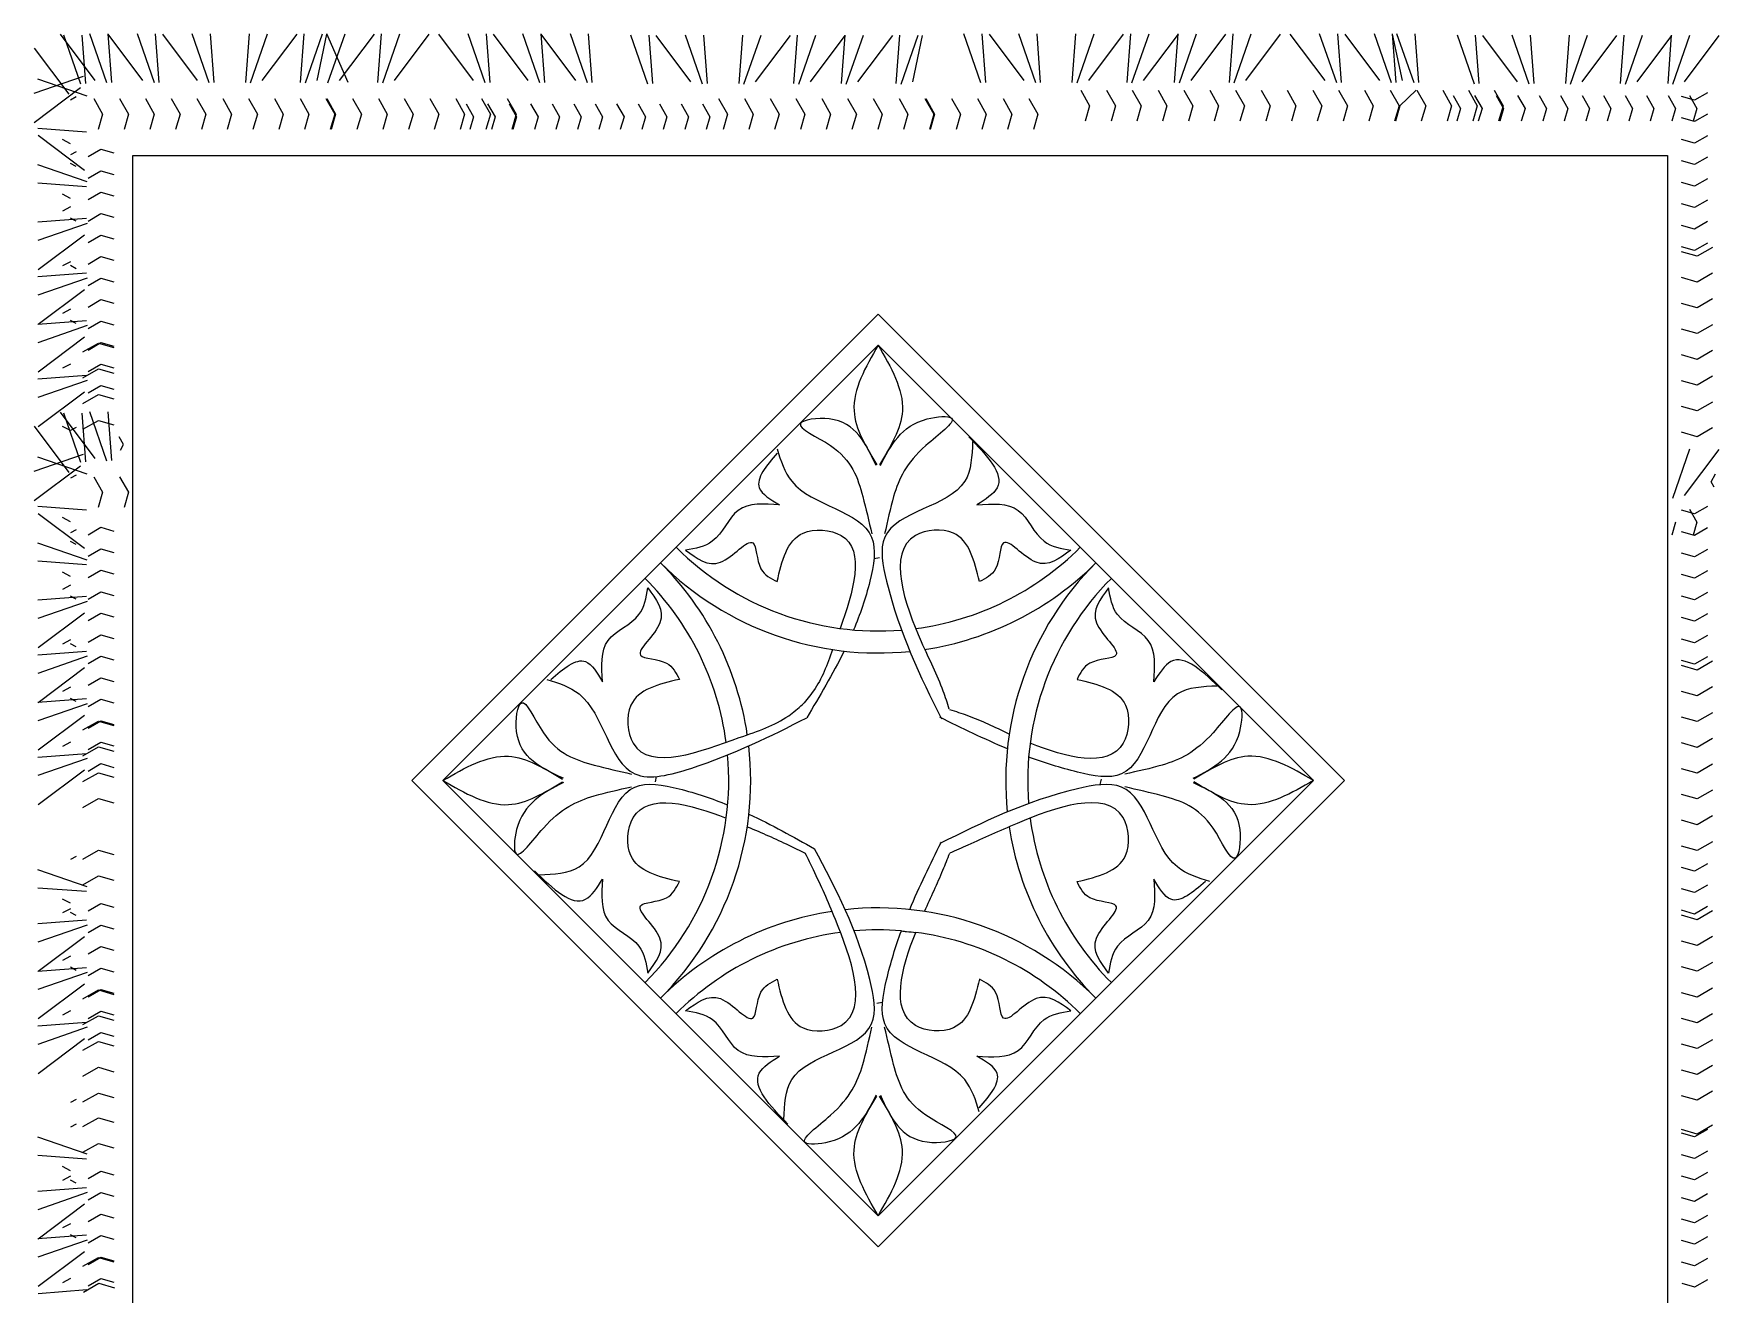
# Model space of a CAD drawing. Header units: millimetres. Extents: x -37 to 8970, y -2 to 4773.
# Drawn here: x 5109 to 7308, y 3123 to 4768 of the extents above; entities that cross this region are included whole.
import ezdxf

# ---------------------------------------------------------------- set-up
doc = ezdxf.new("R2010")
doc.units = ezdxf.units.MM

msp = doc.modelspace()

# ---------------------------------------------------------------- linework, layer by layer
at = {"color": 18, "true_color": 0x000000}
for p, q in [((5189.8, 4707.1), (5144.4, 4767.5)), ((5171.1, 4702.2), (5148.9, 4766.4)), ((5177.5, 4703), (5172.7, 4766.4)), ((5205, 4703.9), (5182.7, 4768.2)), ((5251.7, 4707.1), (5206.4, 4767.5)), ((5211.3, 4704.7), (5206.6, 4768.2)), ((5266.9, 4703.9), (5244.7, 4768.2)), ((5273.3, 4704.7), (5268.5, 4768.2)), ((5323.2, 4707.1), (5277.9, 4767.5)), ((5338.4, 4703.9), (5316.2, 4768.2)), ((5344.8, 4704.7), (5340, 4768.2)), ((5386.1, 4704.7), (5390.8, 4768.2)), ((5392.4, 4703.9), (5414.6, 4768.2)), ((5407.6, 4707.1), (5453, 4767.5)), ((5457.5, 4704.7), (5462.3, 4768.2)), ((5463.9, 4703.9), (5486.1, 4768.2)), ((5479.1, 4707.1), (5491.9, 4767.5)), ((5519.5, 4704.7), (5491.7, 4768.2)), ((5493.3, 4703.9), (5515.6, 4768.2)), ((5508.5, 4707.1), (5553.9, 4767.5)), ((5558.5, 4704.7), (5563.2, 4768.2)), ((5564.8, 4703.9), (5587, 4768.2)), ((5580, 4707.1), (5625.4, 4767.5)), ((5683.2, 4707.1), (5637.9, 4767.5)), ((5698.4, 4703.9), (5676.2, 4768.2)), ((5704.8, 4704.7), (5700, 4768.2)), ((5754.7, 4707.1), (5709.3, 4767.5)), ((5769.9, 4703.9), (5747.7, 4768.2)), ((5816.6, 4707.1), (5771.3, 4767.5)), ((5776.2, 4704.7), (5771.5, 4768.2)), ((5831.8, 4703.9), (5809.6, 4768.2)), ((5838.2, 4704.7), (5833.4, 4768.2)), ((5910.6, 4702.2), (5888.4, 4766.4)), ((5917, 4703), (5912.2, 4766.4)), ((5966.9, 4705.4), (5921.6, 4765.8)), ((5982.1, 4702.2), (5959.9, 4766.4)), ((5988.5, 4703), (5983.7, 4766.4)), ((6029.8, 4703), (6034.5, 4766.4)), ((6036.1, 4702.2), (6058.4, 4766.4)), ((6051.3, 4705.4), (6096.7, 4765.8)), ((6101.3, 4703), (6106, 4766.4)), ((6107.6, 4702.2), (6129.8, 4766.4)), ((6122.8, 4705.4), (6168.2, 4765.8)), ((6163.2, 4703), (6168, 4766.4)), ((6169.6, 4702.2), (6191.8, 4766.4)), ((6184.8, 4705.4), (6230.1, 4765.8)), ((6234.7, 4703), (6239.4, 4766.4)), ((6241, 4702.2), (6263.3, 4766.4)), ((6256.2, 4705.4), (6269.1, 4765.8)), ((6345.3, 4703.9), (6323.1, 4768.2)), ((6351.6, 4704.7), (6346.9, 4768.2)), ((6401.6, 4707.1), (6356.2, 4767.5)), ((6416.8, 4703.9), (6394.5, 4768.2)), ((6423.1, 4704.7), (6418.4, 4768.2)), ((6464.4, 4704.7), (6469.2, 4768.2)), ((6470.8, 4703.9), (6493, 4768.2)), ((6486, 4707.1), (6531.3, 4767.5)), ((6535.9, 4704.7), (6540.7, 4768.2)), ((6542.2, 4703.9), (6564.5, 4768.2)), ((6557.4, 4707.1), (6602.8, 4767.5)), ((6597.8, 4704.7), (6602.6, 4768.2)), ((6604.2, 4703.9), (6626.4, 4768.2)), ((6619.4, 4707.1), (6664.7, 4767.5)), ((6669.3, 4704.7), (6674.1, 4768.2)), ((6675.7, 4703.9), (6697.9, 4768.2)), ((6690.9, 4707.1), (6736.2, 4767.5)), ((6794.1, 4707.1), (6748.7, 4767.5)), ((6809.3, 4703.9), (6787, 4768.2)), ((6815.6, 4704.7), (6810.9, 4768.2)), ((6865.6, 4707.1), (6820.2, 4767.5)), ((6880.8, 4703.9), (6858.5, 4768.2)), ((6895, 4707.1), (6882.2, 4767.5)), ((6887.1, 4704.7), (6882.3, 4768.2)), ((6910.2, 4703.9), (6888, 4768.2)), ((6916.6, 4704.7), (6911.8, 4768.2)), ((6989, 4702.2), (6966.8, 4766.4)), ((6995.4, 4703), (6990.6, 4766.4)), ((7045.3, 4705.4), (6999.9, 4765.8)), ((7060.5, 4702.2), (7038.3, 4766.4)), ((7066.8, 4703), (7062.1, 4766.4)), ((7108.1, 4703), (7112.9, 4766.4)), ((7114.5, 4702.2), (7136.7, 4766.4)), ((7129.7, 4705.4), (7175, 4765.8)), ((7179.6, 4703), (7184.4, 4766.4)), ((7186, 4702.2), (7208.2, 4766.4)), ((7201.2, 4705.4), (7246.5, 4765.8)), ((7241.6, 4703), (7246.3, 4766.4)), ((7247.9, 4702.2), (7270.2, 4766.4)), ((7263.1, 4705.4), (7308.5, 4765.8)), ((5155.9, 4689.1), (5110.6, 4749.5)), ((5173.8, 4712.5), (5109.5, 4690.3)), ((5179, 4686.8), (5114.7, 4709)), ((5170.6, 4697.4), (5110.1, 4652)), ((5164.7, 4685.6), (5157.5, 4681.6)), ((6475.5, 4694.3), (6487, 4674.1)), ((6509.1, 4694.3), (6520.6, 4674.1)), ((6542.7, 4694.3), (6554.3, 4674.1)), ((6576.4, 4694.3), (6587.9, 4674.1)), ((6610, 4694.3), (6621.6, 4674.1)), ((6643.7, 4694.3), (6655.2, 4674.1)), ((6677.3, 4694.3), (6688.9, 4674.1)), ((6710.9, 4694.3), (6722.5, 4674.1)), ((6744.6, 4694.3), (6756.1, 4674.1)), ((6778.2, 4694.3), (6789.8, 4674.1)), ((6811.9, 4694.3), (6823.4, 4674.1)), ((6845.5, 4694.3), (6857.1, 4674.1)), ((6879.1, 4694.3), (6890.7, 4674.1)), ((6912.8, 4694.3), (6891.8, 4674.1)), ((6913.9, 4694.3), (6925.5, 4674.1)), ((6947.6, 4694.3), (6959.1, 4674.1)), ((6961.2, 4687.6), (6970.9, 4670.7)), ((6981.2, 4694.3), (6992.8, 4674.1)), ((6989.3, 4687.6), (6998.9, 4670.7)), ((7014.9, 4694.3), (7026.4, 4674.1)), ((7017.3, 4687.6), (7026.9, 4670.7)), ((7045.4, 4687.6), (7055, 4670.7)), ((7073.4, 4687.6), (7083, 4670.7)), ((7101.4, 4687.6), (7111, 4670.7)), ((7129.5, 4687.6), (7139.1, 4670.7)), ((7157.5, 4687.6), (7167.1, 4670.7)), ((7185.5, 4687.6), (7195.2, 4670.7)), ((7213.6, 4687.6), (7223.2, 4670.7)), ((7241.6, 4687.6), (7251.2, 4670.7)), ((7276, 4681.5), (7259.2, 4686.3)), ((7269.6, 4687.6), (7279.3, 4670.7)), ((7292.9, 4691.2), (7276, 4681.5)), ((5187.9, 4683.5), (5199.4, 4663.3)), ((5199.4, 4663.3), (5193.7, 4643.1)), ((5221.5, 4683.5), (5233.1, 4663.3)), ((5233.1, 4663.3), (5227.3, 4643.1)), ((5255.2, 4683.5), (5266.7, 4663.3)), ((5266.7, 4663.3), (5261, 4643.1)), ((5288.8, 4683.5), (5300.4, 4663.3)), ((5300.4, 4663.3), (5294.6, 4643.1)), ((5322.5, 4683.5), (5334, 4663.3)), ((5334, 4663.3), (5328.2, 4643.1)), ((5356.1, 4683.5), (5367.7, 4663.3)), ((5367.7, 4663.3), (5361.9, 4643.1)), ((5389.7, 4683.5), (5401.3, 4663.3)), ((5401.3, 4663.3), (5395.5, 4643.1)), ((5423.4, 4683.5), (5434.9, 4663.3)), ((5434.9, 4663.3), (5429.2, 4643.1)), ((5457, 4683.5), (5468.6, 4663.3)), ((5468.6, 4663.3), (5462.8, 4643.1)), ((5490.7, 4683.5), (5502.2, 4663.3)), ((5491.8, 4683.5), (5503.4, 4663.3)), ((5502.2, 4663.3), (5496.4, 4643.1)), ((5503.4, 4663.3), (5497.6, 4643.1)), ((5525.4, 4683.5), (5537, 4663.3)), ((5537, 4663.3), (5531.2, 4643.1)), ((5559.1, 4683.5), (5570.6, 4663.3)), ((5570.6, 4663.3), (5564.9, 4643.1)), ((5592.7, 4683.5), (5604.3, 4663.3)), ((5604.3, 4663.3), (5598.5, 4643.1)), ((5626.4, 4683.5), (5637.9, 4663.3)), ((5637.9, 4663.3), (5632.1, 4643.1)), ((5660, 4683.5), (5671.6, 4663.3)), ((5671.6, 4663.3), (5665.8, 4643.1)), ((5673.7, 4676.8), (5683.3, 4659.9)), ((5693.7, 4683.5), (5705.2, 4663.3)), ((5705.2, 4663.3), (5699.4, 4643.1)), ((5701.7, 4676.8), (5711.4, 4659.9)), ((5727.3, 4683.5), (5738.8, 4663.3)), ((5729.8, 4676.8), (5739.4, 4659.9)), ((5738.8, 4663.3), (5733.1, 4643.1)), ((5757.8, 4676.8), (5767.4, 4659.9)), ((5785.8, 4676.8), (5795.5, 4659.9)), ((5813.9, 4676.8), (5823.5, 4659.9)), ((5841.9, 4676.8), (5851.5, 4659.9)), ((5869.9, 4676.8), (5879.6, 4659.9)), ((5898, 4676.8), (5907.6, 4659.9)), ((5926, 4676.8), (5935.6, 4659.9)), ((5954, 4676.8), (5963.7, 4659.9)), ((5982.1, 4676.8), (5991.7, 4659.9)), ((6003, 4683.5), (6014.5, 4663.3)), ((6014.5, 4663.3), (6008.8, 4643.1)), ((6036.6, 4683.5), (6048.2, 4663.3)), ((6048.2, 4663.3), (6042.4, 4643.1)), ((6070.3, 4683.5), (6081.8, 4663.3)), ((6081.8, 4663.3), (6076.1, 4643.1)), ((6103.9, 4683.5), (6115.5, 4663.3)), ((6115.5, 4663.3), (6109.7, 4643.1)), ((6137.6, 4683.5), (6149.1, 4663.3)), ((6149.1, 4663.3), (6143.3, 4643.1)), ((6171.2, 4683.5), (6182.8, 4663.3)), ((6182.8, 4663.3), (6177, 4643.1)), ((6204.8, 4683.5), (6216.4, 4663.3)), ((6216.4, 4663.3), (6210.6, 4643.1)), ((6238.5, 4683.5), (6250, 4663.3)), ((6250, 4663.3), (6244.3, 4643.1)), ((6272.1, 4683.5), (6283.7, 4663.3)), ((6273.3, 4683.5), (6284.8, 4663.3)), ((6283.7, 4663.3), (6277.9, 4643.1)), ((6284.8, 4663.3), (6279, 4643.1)), ((6306.9, 4683.5), (6318.5, 4663.3)), ((6318.5, 4663.3), (6312.7, 4643.1)), ((6340.6, 4683.5), (6352.1, 4663.3)), ((6352.1, 4663.3), (6346.3, 4643.1)), ((6374.2, 4683.5), (6385.7, 4663.3)), ((6385.7, 4663.3), (6380, 4643.1)), ((6407.8, 4683.5), (6419.4, 4663.3)), ((6419.4, 4663.3), (6413.6, 4643.1)), ((6487, 4674.1), (6481.2, 4653.9)), ((6520.6, 4674.1), (6514.9, 4653.9)), ((6554.3, 4674.1), (6548.5, 4653.9)), ((6587.9, 4674.1), (6582.2, 4653.9)), ((6621.6, 4674.1), (6615.8, 4653.9)), ((6655.2, 4674.1), (6649.4, 4653.9)), ((6688.9, 4674.1), (6683.1, 4653.9)), ((6722.5, 4674.1), (6716.7, 4653.9)), ((6756.1, 4674.1), (6750.4, 4653.9)), ((6789.8, 4674.1), (6784, 4653.9)), ((6823.4, 4674.1), (6817.6, 4653.9)), ((6857.1, 4674.1), (6851.3, 4653.9)), ((6890.7, 4674.1), (6884.9, 4653.9)), ((6891.8, 4674.1), (6886.1, 4653.9)), ((6925.5, 4674.1), (6919.7, 4653.9)), ((6959.1, 4674.1), (6953.3, 4653.9)), ((6970.9, 4670.7), (6966.1, 4653.9)), ((6992.8, 4674.1), (6987, 4653.9)), ((6998.9, 4670.7), (6994.1, 4653.9)), ((7026.4, 4674.1), (7020.6, 4653.9)), ((7026.9, 4670.7), (7022.1, 4653.9)), ((7055, 4670.7), (7050.2, 4653.9)), ((7083, 4670.7), (7078.2, 4653.9)), ((7111, 4670.7), (7106.2, 4653.9)), ((7139.1, 4670.7), (7134.3, 4653.9)), ((7167.1, 4670.7), (7162.3, 4653.9)), ((7195.2, 4670.7), (7190.3, 4653.9)), ((7223.2, 4670.7), (7218.4, 4653.9)), ((7251.2, 4670.7), (7246.4, 4653.9)), ((7279.3, 4670.7), (7274.4, 4653.9)), ((7292.9, 4663.1), (7276, 4653.5)), ((5178.2, 4639.8), (5114.7, 4644.6)), ((5683.3, 4659.9), (5678.5, 4643.1)), ((5711.4, 4659.9), (5706.5, 4643.1)), ((5739.4, 4659.9), (5734.6, 4643.1)), ((5767.4, 4659.9), (5762.6, 4643.1)), ((5795.5, 4659.9), (5790.6, 4643.1)), ((5823.5, 4659.9), (5818.7, 4643.1)), ((5851.5, 4659.9), (5846.7, 4643.1)), ((5879.6, 4659.9), (5874.7, 4643.1)), ((5907.6, 4659.9), (5902.8, 4643.1)), ((5935.6, 4659.9), (5930.8, 4643.1)), ((5963.7, 4659.9), (5958.8, 4643.1)), ((5991.7, 4659.9), (5986.9, 4643.1)), ((7276, 4653.5), (7259.2, 4658.3)), ((5175.8, 4589.9), (5115.3, 4635.2)), ((5157.5, 4624.7), (5147.2, 4630.3)), ((7276, 4625.5), (7259.2, 4630.3)), ((7292.9, 4635.1), (7276, 4625.5)), ((5179, 4574.7), (5114.7, 4596.9)), ((5164.7, 4614.1), (5157.5, 4610.2)), ((5164.7, 4595.1), (5157.5, 4599)), ((5180.4, 4607.9), (5197.2, 4617.5)), ((5197.2, 4617.5), (5214, 4612.7)), ((7276, 4597.4), (7259.2, 4602.2)), ((7292.9, 4607.1), (7276, 4597.4)), ((5180.4, 4579.8), (5197.2, 4589.4)), ((5197.2, 4589.4), (5214, 4584.6)), ((7276, 4569.4), (7259.2, 4574.2)), ((7292.9, 4579), (7276, 4569.4)), ((5178.2, 4568.3), (5114.7, 4573.1)), ((5157.5, 4553.2), (5147.2, 4558.8)), ((5180.4, 4551.8), (5197.2, 4561.4)), ((5197.2, 4561.4), (5214, 4556.6)), ((5157.5, 4542.1), (5147.2, 4536.6)), ((5180.4, 4523.7), (5197.2, 4533.4)), ((5197.2, 4533.4), (5214, 4528.6)), ((7276, 4541.4), (7259.2, 4546.2)), ((7292.9, 4551), (7276, 4541.4)), ((5178.2, 4527), (5114.7, 4522.3)), ((5179, 4520.7), (5114.7, 4498.4)), ((5164.7, 4523.6), (5157.5, 4527.6)), ((7276, 4513.3), (7259.2, 4518.1)), ((7292.9, 4523), (7276, 4513.3)), ((5175.8, 4505.5), (5115.3, 4460.1)), ((5180.4, 4495.7), (5197.2, 4505.3)), ((5197.2, 4505.3), (5214, 4500.5)), ((7276, 4485.3), (7259.2, 4490.1)), ((7292.9, 4494.9), (7276, 4485.3)), ((7299.6, 4489.4), (7279.4, 4477.8)), ((5157.5, 4470.6), (5147.2, 4465.1)), ((5164.7, 4461.6), (5157.5, 4465.6)), ((5180.4, 4467.7), (5197.2, 4477.3)), ((5197.2, 4477.3), (5214, 4472.5)), ((7279.4, 4477.8), (7259.2, 4483.6)), ((5178.2, 4455.6), (5114.7, 4450.8)), ((5179, 4449.2), (5114.7, 4427)), ((5180.4, 4439.6), (5197.2, 4449.3)), ((5197.2, 4449.3), (5214, 4444.5)), ((7279.4, 4444.2), (7259.2, 4450)), ((7299.6, 4455.7), (7279.4, 4444.2)), ((5175.8, 4434), (5115.3, 4388.7)), ((5180.4, 4411.6), (5197.2, 4421.2)), ((5197.2, 4421.2), (5214, 4416.4)), ((7299.6, 4422.1), (7279.4, 4410.6)), ((5157.5, 4408.7), (5147.2, 4403.1)), ((5602.8, 3793.9), (6211.2, 4402.3)), ((6211.2, 4402.3), (6819.7, 3793.9)), ((6819.7, 3793.9), (6211.2, 4402.3)), ((7279.4, 4410.6), (7259.2, 4416.3)), ((5178.2, 4393.6), (5114.7, 4388.8)), ((5179, 4387.3), (5114.7, 4365)), ((5164.7, 4390.2), (5157.5, 4394.1)), ((5180.4, 4383.6), (5197.2, 4393.2)), ((5197.2, 4393.2), (5214, 4388.4)), ((7279.4, 4376.9), (7259.2, 4382.7)), ((7299.6, 4388.5), (7279.4, 4376.9)), ((5175.8, 4372.1), (5115.3, 4326.7)), ((5173.6, 4353.1), (5193.8, 4364.6)), ((5180.4, 4355.5), (5197.2, 4365.2)), ((5193.8, 4364.6), (5214, 4358.9)), ((5197.2, 4365.2), (5214, 4360.4)), ((5643.3, 3793.9), (6211.2, 4361.8)), ((6211.2, 4361.8), (6779.1, 3793.9)), ((6779.1, 3793.9), (6211.2, 4361.8)), ((7299.6, 4354.8), (7279.4, 4343.3)), ((5157.5, 4337.2), (5147.2, 4331.7)), ((5180.4, 4327.5), (5197.2, 4337.1)), ((5197.2, 4337.1), (5214, 4332.3)), ((7279.4, 4343.3), (7259.2, 4349)), ((5178.2, 4322.1), (5114.7, 4317.4)), ((5179, 4315.8), (5114.7, 4293.5)), ((5173.6, 4319.4), (5193.8, 4331)), ((5193.8, 4331), (5214, 4325.2)), ((7279.4, 4309.6), (7259.2, 4315.4)), ((7299.6, 4321.2), (7279.4, 4309.6)), ((5175.8, 4300.6), (5115.3, 4255.2)), ((5173.6, 4285.8), (5193.8, 4297.3)), ((5180.4, 4299.5), (5197.2, 4309.1)), ((5193.8, 4297.3), (5214, 4291.6)), ((5197.2, 4309.1), (5214, 4304.3)), ((5189.8, 4213.8), (5144.4, 4274.2)), ((5171.1, 4208.8), (5148.9, 4273.1)), ((5177.5, 4209.6), (5172.7, 4273.1)), ((5205, 4210.6), (5182.7, 4274.8)), ((5211.3, 4211.3), (5206.6, 4274.8)), ((7279.4, 4276), (7259.2, 4281.8)), ((7299.6, 4287.5), (7279.4, 4276)), ((5155.9, 4195.8), (5110.6, 4256.2)), ((5157.5, 4250.3), (5147.2, 4255.8)), ((5164.7, 4254.2), (5157.5, 4250.3)), ((5173.6, 4252.2), (5193.8, 4263.7)), ((5193.8, 4263.7), (5214, 4257.9)), ((7279.4, 4242.3), (7259.2, 4248.1)), ((7299.6, 4253.9), (7279.4, 4242.3)), ((5226.4, 4232), (5220.9, 4242.3)), ((5222.5, 4224.8), (5226.4, 4232)), ((7247.9, 4162.3), (7270.2, 4226.6)), ((7263.1, 4165.5), (7308.5, 4225.9)), ((5173.8, 4219.2), (5109.5, 4197)), ((5170.6, 4204), (5110.1, 4158.7)), ((5179, 4193.5), (5114.7, 4215.7)), ((5164.7, 4192.3), (5157.5, 4188.3)), ((5187.9, 4190.2), (5199.4, 4170)), ((5221.5, 4190.2), (5233.1, 4170)), ((7298, 4183.7), (7303.5, 4194)), ((7301.9, 4176.6), (7298, 4183.7)), ((5199.4, 4170), (5193.7, 4149.8)), ((5233.1, 4170), (5227.3, 4149.8)), ((5178.2, 4146.5), (5114.7, 4151.2)), ((5175.8, 4096.6), (5115.3, 4141.9)), ((5157.5, 4131.4), (5147.2, 4137)), ((7276, 4141.7), (7259.2, 4146.5)), ((7269.6, 4147.7), (7279.3, 4130.9)), ((7292.9, 4151.3), (7276, 4141.7)), ((5164.7, 4120.8), (5157.5, 4116.8)), ((5180.4, 4114.5), (5197.2, 4124.2)), ((5197.2, 4124.2), (5214, 4119.3)), ((7251.2, 4130.9), (7246.4, 4114)), ((7276, 4113.6), (7259.2, 4118.4)), ((7279.3, 4130.9), (7274.4, 4114)), ((7292.9, 4123.3), (7276, 4113.6)), ((5179, 4081.4), (5114.7, 4103.6)), ((5164.7, 4101.7), (5157.5, 4105.7)), ((5180.4, 4086.5), (5197.2, 4096.1)), ((5197.2, 4096.1), (5214, 4091.3)), ((7276, 4085.6), (7259.2, 4090.4)), ((7292.9, 4095.2), (7276, 4085.6)), ((5178.2, 4075), (5114.7, 4079.8)), ((6213, 4084.5), (6206.1, 4083.2)), ((5157.5, 4059.9), (5147.2, 4065.5)), ((5157.5, 4048.8), (5147.2, 4043.2)), ((5180.4, 4058.5), (5197.2, 4068.1)), ((5197.2, 4068.1), (5214, 4063.3)), ((7276, 4057.6), (7259.2, 4062.4)), ((7292.9, 4067.2), (7276, 4057.6)), ((5178.2, 4033.7), (5114.7, 4028.9)), ((5179, 4027.4), (5114.7, 4005.1)), ((5164.7, 4030.3), (5157.5, 4034.2)), ((5180.4, 4030.4), (5197.2, 4040.1)), ((5197.2, 4040.1), (5214, 4035.2)), ((7276, 4029.5), (7259.2, 4034.3)), ((7292.9, 4039.2), (7276, 4029.5)), ((5175.8, 4012.2), (5115.3, 3966.8)), ((5180.4, 4002.4), (5197.2, 4012)), ((5197.2, 4012), (5214, 4007.2)), ((7276, 4001.5), (7259.2, 4006.3)), ((7292.9, 4011.1), (7276, 4001.5)), ((5180.4, 3974.4), (5197.2, 3984)), ((5197.2, 3984), (5214, 3979.2)), ((7292.9, 3983.1), (7276, 3973.5)), ((5178.2, 3962.2), (5114.7, 3957.5)), ((5157.5, 3977.3), (5147.2, 3971.8)), ((5164.7, 3968.3), (5157.5, 3972.3)), ((7276, 3973.5), (7259.2, 3978.3)), ((5179, 3955.9), (5114.7, 3933.6)), ((5175.8, 3940.7), (5115.3, 3895.3)), ((5180.4, 3946.3), (5197.2, 3955.9)), ((5197.2, 3955.9), (5214, 3951.1)), ((7276, 3945.4), (7259.2, 3950.2)), ((7279.4, 3938), (7259.2, 3943.7)), ((7292.9, 3955.1), (7276, 3945.4)), ((7299.6, 3949.5), (7279.4, 3938)), ((5157.5, 3915.4), (5147.2, 3909.8)), ((5180.4, 3918.3), (5197.2, 3927.9)), ((5197.2, 3927.9), (5214, 3923.1)), ((7299.6, 3915.9), (7279.4, 3904.3)), ((5178.2, 3900.3), (5114.7, 3895.5)), ((5179, 3893.9), (5114.7, 3871.7)), ((5164.7, 3896.8), (5157.5, 3900.8)), ((5180.4, 3890.2), (5197.2, 3899.9)), ((5197.2, 3899.9), (5214, 3895.1)), ((7279.4, 3904.3), (7259.2, 3910.1)), ((5175.8, 3878.7), (5115.3, 3833.4)), ((5173.6, 3859.8), (5193.8, 3871.3)), ((5180.4, 3862.2), (5197.2, 3871.8)), ((5193.8, 3871.3), (5214, 3865.5)), ((5197.2, 3871.8), (5214, 3867)), ((7279.4, 3870.7), (7259.2, 3876.5)), ((7299.6, 3882.2), (7279.4, 3870.7)), ((7299.6, 3848.6), (7279.4, 3837)), ((5178.2, 3828.8), (5114.7, 3824)), ((5157.5, 3843.9), (5147.2, 3838.3)), ((5173.6, 3826.1), (5193.8, 3837.7)), ((5180.4, 3834.2), (5197.2, 3843.8)), ((5193.8, 3837.7), (5214, 3831.9)), ((5197.2, 3843.8), (5214, 3839)), ((7279.4, 3837), (7259.2, 3842.8)), ((5179, 3822.5), (5114.7, 3800.2)), ((5175.8, 3807.3), (5115.3, 3761.9)), ((5180.4, 3806.1), (5197.2, 3815.8)), ((5197.2, 3815.8), (5214, 3811)), ((7279.4, 3803.4), (7259.2, 3809.2)), ((7299.6, 3815), (7279.4, 3803.4)), ((5173.6, 3792.5), (5193.8, 3804)), ((5193.8, 3804), (5214, 3798.2)), ((6211.2, 3185.4), (5602.8, 3793.9)), ((6211.2, 3226), (5643.3, 3793.9)), ((5920.6, 3792.1), (5922, 3799)), ((6819.7, 3793.9), (6211.2, 3185.4)), ((6779.1, 3793.9), (6211.2, 3226)), ((6501.9, 3795.7), (6500.5, 3788.8)), ((5173.6, 3758.8), (5193.8, 3770.4)), ((5193.8, 3770.4), (5214, 3764.6)), ((7279.4, 3769.8), (7259.2, 3775.5)), ((7299.6, 3781.3), (7279.4, 3769.8)), ((7279.4, 3736.1), (7259.2, 3741.9)), ((7299.6, 3747.7), (7279.4, 3736.1)), ((5164.7, 3694.5), (5157.5, 3690.6)), ((5173.6, 3691.4), (5193.8, 3703)), ((5193.8, 3703), (5214, 3697.2)), ((7279.4, 3702.5), (7259.2, 3708.3)), ((7299.6, 3714), (7279.4, 3702.5)), ((5179, 3655.1), (5114.7, 3677.3)), ((7276, 3675.7), (7259.2, 3680.5)), ((7292.9, 3685.3), (7276, 3675.7)), ((5178.2, 3648.8), (5114.7, 3653.5)), ((5173.6, 3657.8), (5193.8, 3669.4)), ((5193.8, 3669.4), (5214, 3663.6)), ((7276, 3647.7), (7259.2, 3652.5)), ((7292.9, 3657.3), (7276, 3647.7)), ((5157.5, 3633.7), (5147.2, 3639.2)), ((5180.4, 3623.7), (5197.2, 3633.3)), ((5197.2, 3633.3), (5214, 3628.5)), ((7292.9, 3629.3), (7276, 3619.6)), ((5178.2, 3611.5), (5114.7, 3606.8)), ((5157.5, 3626.6), (5147.2, 3621.1)), ((5164.7, 3617.6), (5157.5, 3621.6)), ((7276, 3619.6), (7259.2, 3624.5)), ((7279.4, 3612.2), (7259.2, 3618)), ((7299.6, 3623.7), (7279.4, 3612.2)), ((5179, 3605.2), (5114.7, 3582.9)), ((5175.8, 3590), (5115.3, 3544.6)), ((5180.4, 3595.6), (5197.2, 3605.2)), ((5197.2, 3605.2), (5214, 3600.4)), ((7299.6, 3590.1), (7279.4, 3578.5)), ((5157.5, 3564.7), (5147.2, 3559.1)), ((5180.4, 3567.6), (5197.2, 3577.2)), ((5197.2, 3577.2), (5214, 3572.4)), ((7279.4, 3578.5), (7259.2, 3584.3)), ((5178.2, 3549.6), (5114.7, 3544.8)), ((5179, 3543.2), (5114.7, 3521)), ((5164.7, 3546.1), (5157.5, 3550.1)), ((5180.4, 3539.6), (5197.2, 3549.2)), ((5197.2, 3549.2), (5214, 3544.4)), ((7279.4, 3544.9), (7259.2, 3550.7)), ((7299.6, 3556.5), (7279.4, 3544.9)), ((5175.8, 3528), (5115.3, 3482.7)), ((5173.6, 3509.1), (5193.8, 3520.6)), ((5180.4, 3511.5), (5197.2, 3521.1)), ((5193.8, 3520.6), (5214, 3514.8)), ((5197.2, 3521.1), (5214, 3516.3)), ((7299.6, 3522.8), (7279.4, 3511.3)), ((6209.4, 3503.2), (6216.3, 3504.6)), ((7279.4, 3511.3), (7259.2, 3517)), ((5178.2, 3478.1), (5114.7, 3473.3)), ((5157.5, 3493.2), (5147.2, 3487.6)), ((5173.6, 3475.4), (5193.8, 3487)), ((5180.4, 3483.5), (5197.2, 3493.1)), ((5193.8, 3487), (5214, 3481.2)), ((5197.2, 3493.1), (5214, 3488.3)), ((7279.4, 3477.6), (7259.2, 3483.4)), ((7299.6, 3489.2), (7279.4, 3477.6)), ((5179, 3471.8), (5114.7, 3449.5)), ((5175.8, 3456.6), (5115.3, 3411.2)), ((5173.6, 3441.8), (5193.8, 3453.3)), ((5180.4, 3455.4), (5197.2, 3465.1)), ((5193.8, 3453.3), (5214, 3447.5)), ((5197.2, 3465.1), (5214, 3460.3)), ((7299.6, 3455.5), (7279.4, 3444)), ((7279.4, 3444), (7259.2, 3449.8)), ((5173.6, 3408.1), (5193.8, 3419.7)), ((5193.8, 3419.7), (5214, 3413.9)), ((7279.4, 3410.3), (7259.2, 3416.1)), ((7299.6, 3421.9), (7279.4, 3410.3)), ((7299.6, 3388.3), (7279.4, 3376.7)), ((5164.7, 3377.6), (5157.5, 3373.6)), ((5173.6, 3374.5), (5193.8, 3386)), ((5193.8, 3386), (5214, 3380.3)), ((7279.4, 3376.7), (7259.2, 3382.5)), ((5164.7, 3345.5), (5157.5, 3341.5)), ((5173.6, 3342.4), (5193.8, 3353.9)), ((5193.8, 3353.9), (5214, 3348.2)), ((7299.6, 3344.1), (7279.4, 3332.6)), ((5179, 3306.1), (5114.7, 3328.3)), ((7279.4, 3332.6), (7259.2, 3338.4)), ((7276, 3328.8), (7259.2, 3333.6)), ((7292.9, 3338.5), (7276, 3328.8)), ((5178.2, 3299.7), (5114.7, 3304.5)), ((5173.6, 3308.8), (5193.8, 3320.3)), ((5193.8, 3320.3), (5214, 3314.5)), ((7276, 3300.8), (7259.2, 3305.6)), ((7292.9, 3310.4), (7276, 3300.8)), ((5157.5, 3284.6), (5147.2, 3290.2)), ((5157.5, 3277.6), (5147.2, 3272)), ((5180.4, 3274.6), (5197.2, 3284.2)), ((5197.2, 3284.2), (5214, 3279.4)), ((7276, 3272.8), (7259.2, 3277.6)), ((7292.9, 3282.4), (7276, 3272.8)), ((5178.2, 3262.5), (5114.7, 3257.7)), ((5179, 3256.1), (5114.7, 3233.9)), ((5164.7, 3268.6), (5157.5, 3272.5)), ((5180.4, 3246.6), (5197.2, 3256.2)), ((5197.2, 3256.2), (5214, 3251.4)), ((5175.8, 3240.9), (5115.3, 3195.6)), ((7276, 3244.7), (7259.2, 3249.5)), ((7292.9, 3254.4), (7276, 3244.7)), ((5157.5, 3215.6), (5147.2, 3210.1)), ((5180.4, 3218.5), (5197.2, 3228.2)), ((5197.2, 3228.2), (5214, 3223.3)), ((7276, 3216.7), (7259.2, 3221.5)), ((7292.9, 3226.3), (7276, 3216.7)), ((5178.2, 3200.5), (5114.7, 3195.8)), ((5179, 3194.2), (5114.7, 3171.9)), ((5164.7, 3197.1), (5157.5, 3201.1)), ((5180.4, 3190.5), (5197.2, 3200.1)), ((5197.2, 3200.1), (5214, 3195.3)), ((7276, 3188.7), (7259.2, 3193.5)), ((7292.9, 3198.3), (7276, 3188.7)), ((5175.8, 3179), (5115.3, 3133.6)), ((5173.6, 3160), (5193.8, 3171.6)), ((5180.4, 3162.5), (5197.2, 3172.1)), ((5193.8, 3171.6), (5214, 3165.8)), ((5197.2, 3172.1), (5214, 3167.3)), ((7292.9, 3170.3), (7276, 3160.6)), ((7276, 3160.6), (7259.2, 3165.4)), ((5178.9, 3129.1), (5115.4, 3124.3)), ((5157.5, 3144.1), (5147.2, 3138.6)), ((5174.3, 3126.4), (5194.5, 3137.9)), ((5180.4, 3134.4), (5197.2, 3144.1)), ((5194.5, 3137.9), (5214.8, 3132.1)), ((5197.2, 3144.1), (5214, 3139.2)), ((7276.7, 3132.6), (7259.9, 3137.4)), ((7292.9, 3142.2), (7276, 3132.6))]:
    msp.add_line(p, q, dxfattribs=at)
msp.add_lwpolyline([(5238.9, 4609.1), (7241, 4609.1), (7241, 2978.7), (5238.9, 2978.7)], close=True, dxfattribs=at)
for centre, radius, start, end in [((6211.2, 4361.8), 372.9, 225, 274.69), ((6211.2, 4361.8), 372.9, 277.5087, 315), ((5643.3, 3793.9), 401.6, 8.5367, 45), ((6211.2, 4361.8), 401.6, 225, 275.9144), ((6211.2, 4361.8), 401.6, 278.6801, 315), ((6779.1, 3793.9), 401.6, 135, 185.8733), ((5643.3, 3793.9), 372.9, 7.6814, 45), ((6779.1, 3793.9), 372.9, 135, 184.6459), ((5643.3, 3793.9), 372.9, 315, 5.1264), ((5643.3, 3793.9), 401.6, 315, 6.4467), ((6779.1, 3793.9), 372.9, 187.5509, 225), ((6779.1, 3793.9), 401.6, 188.6448, 225), ((6211.2, 3226), 401.6, 98.6265, 135), ((6211.2, 3226), 401.6, 45, 96.174), ((6211.2, 3226), 372.9, 97.5727, 135), ((6211.2, 3226), 372.9, 85.3541, 94.8447), ((6211.2, 3226), 372.9, 45, 82.4641)]:
    msp.add_arc(centre, radius, start, end, dxfattribs=at)
for points in [[(6211.2, 4361.8), (6179.7, 4276.1), (6209.6, 4205.8)], [(6211.2, 4361.8), (6242.7, 4276.1), (6212.9, 4205.8)], [(6208.4, 4204.6), (6147.4, 4265.6), (6109.8, 4259.4), (6149, 4230.7), (6191.1, 4164.3), (6202.9, 4115.6)], [(6214, 4204.6), (6275, 4265.6), (6306.8, 4266.4), (6273.4, 4230.7), (6231.3, 4164.3), (6219.6, 4115.6)], [(6334.3, 4236.1), (6324.1, 4184.2), (6219.8, 4111.4), (6222.1, 4053.8), (6293.6, 3874.2)], [(6329.3, 4242.3), (6366.3, 4175.7), (6339.9, 4153.6)], [(6079.4, 4220.9), (6056.1, 4175.7), (6082.5, 4153.6)], [(6082.5, 4153.6), (6028.6, 4146.2), (5994.8, 4106), (5960, 4094.4)], [(6339.9, 4153.6), (6393.8, 4146.2), (6427.6, 4106), (6462.5, 4094.4)], [(6343.2, 4053.3), (6309.3, 4116.6), (6259.7, 4113.5), (6267.2, 3975.1), (6295.7, 3910.7), (6303.5, 3887.5)], [(5960, 4094.4), (6005.4, 4078.6), (6047.6, 4103.9), (6058.2, 4070.1), (6079.3, 4053.3)], [(6462.5, 4094.4), (6417.1, 4078.6), (6374.8, 4103.9), (6364.3, 4070.1), (6343.2, 4053.3)], [(5851.5, 3922.6), (5858.9, 3976.5), (5899.1, 4010.3), (5910.7, 4045.1)], [(5910.7, 4045.1), (5926.5, 3999.7), (5901.2, 3957.5), (5935, 3946.9), (5951.8, 3925.8)], [(6511.7, 4045.1), (6495.9, 3999.7), (6521.3, 3957.5), (6487.5, 3946.9), (6470.6, 3925.8)], [(6570.9, 3922.6), (6563.5, 3976.5), (6523.3, 4010.3), (6511.7, 4045.1)], [(6659.6, 3912), (6593.1, 3949), (6570.9, 3922.6)], [(5784.2, 3925.7), (5829.4, 3949), (5851.5, 3922.6)], [(5778.7, 3925.7), (5820.9, 3906.8), (5893.7, 3802.5), (5966.7, 3809.7), (6117.9, 3875.5)], [(5951.8, 3925.8), (5888.5, 3892), (5891.6, 3842.4), (6030, 3849.8), (6094.4, 3878.4), (6112.6, 3893.1)], [(5800.5, 3796.7), (5739.5, 3857.7), (5745.7, 3895.3), (5774.4, 3856.1), (5840.8, 3814), (5889.5, 3802.2)], [(6622, 3796.7), (6682.9, 3857.7), (6683.7, 3889.4), (6648, 3856.1), (6581.7, 3814), (6532.9, 3802.2)], [(5643.3, 3793.9), (5729, 3825.4), (5799.3, 3795.5)], [(6779.1, 3793.9), (6693.4, 3825.4), (6623.1, 3795.5)], [(5643.3, 3793.9), (5729, 3762.4), (5799.3, 3792.2)], [(5800.5, 3791.1), (5739.5, 3730.1), (5738.7, 3698.3), (5774.4, 3731.7), (5840.8, 3773.8), (5889.5, 3785.5)], [(6643.7, 3662.1), (6601.5, 3681), (6528.7, 3785.3), (6471.1, 3783), (6291.5, 3711.5)], [(6470.6, 3661.9), (6534, 3695.8), (6530.8, 3745.4), (6392.5, 3737.9), (6328, 3709.4), (6304.5, 3699.2)], [(6622, 3791.1), (6682.9, 3730.1), (6676.8, 3692.4), (6648, 3731.7), (6581.7, 3773.8), (6532.9, 3785.5)], [(6779.1, 3793.9), (6693.4, 3762.4), (6623.1, 3792.2)], [(6079.3, 3534.5), (6113.1, 3471.1), (6162.7, 3474.3), (6155.3, 3612.6), (6126.7, 3677.1), (6116.1, 3698.9)], [(6088.1, 3351.7), (6098.3, 3403.6), (6202.6, 3476.4), (6200.3, 3534), (6128.2, 3704.8)], [(5762.8, 3675.8), (5829.4, 3638.8), (5851.5, 3665.2)], [(5851.5, 3665.2), (5858.9, 3611.3), (5899.1, 3577.5), (5910.7, 3542.6)], [(5910.7, 3542.6), (5926.5, 3588), (5901.2, 3630.3), (5935, 3640.8), (5951.8, 3661.9)], [(6511.7, 3542.6), (6495.9, 3588), (6521.3, 3630.3), (6487.5, 3640.8), (6470.6, 3661.9)], [(6570.9, 3665.2), (6563.5, 3611.3), (6523.3, 3577.5), (6511.7, 3542.6)], [(6638.2, 3662.1), (6593.1, 3638.8), (6570.9, 3665.2)], [(6241.4, 3597.6), (6248.3, 3596.8), (6260.1, 3595.7)], [(5960, 3493.4), (6005.4, 3509.2), (6047.6, 3483.8), (6058.2, 3517.6), (6079.3, 3534.5)], [(6462.5, 3493.4), (6417.1, 3509.2), (6374.8, 3483.8), (6364.3, 3517.6), (6343.2, 3534.5)], [(6082.5, 3434.2), (6028.6, 3441.6), (5994.8, 3481.8), (5960, 3493.4)], [(6339.9, 3434.2), (6393.8, 3441.6), (6427.6, 3481.8), (6462.5, 3493.4)], [(6208.4, 3383.2), (6147.4, 3322.2), (6115.7, 3321.4), (6149, 3357.1), (6191.1, 3423.5), (6202.9, 3472.2)], [(6214, 3383.2), (6275, 3322.2), (6312.7, 3328.3), (6273.4, 3357.1), (6231.3, 3423.5), (6219.6, 3472.2)], [(6093.1, 3345.5), (6056.1, 3412), (6082.5, 3434.2)], [(6343, 3366.9), (6366.3, 3412), (6339.9, 3434.2)], [(6211.2, 3226), (6179.7, 3311.7), (6209.6, 3382)], [(6211.2, 3226), (6242.7, 3311.7), (6212.9, 3382)]]:
    msp.add_spline(points, degree=3, dxfattribs=at)
for points, knots in [([(6079.4, 4226.4), (6084.1, 4211.1), (6101.6, 4154), (6217.3, 4143.3), (6201.2, 4050.1), (6187.4, 4010.2), (6179.1, 3990.3)], [0, 0, 0, 0, 161.062849, 604.526527, 805.367367, 1028.581516, 1028.581516, 1028.581516, 1028.581516]), ([(6079.3, 4053.3), (6085.6, 4080.2), (6096.4, 4125.9), (6203, 4116.6), (6178, 4039), (6161.4, 3992.2)], [0, 0, 0, 0, 250.432786, 423.809705, 853.00025, 853.00025, 853.00025, 853.00025]), ([(6151.6, 3964.7), (6144.4, 3944.2), (6135.8, 3920.3), (6117.5, 3898.9), (6112.6, 3893.1)], [941.775807, 941.775807, 941.775807, 941.775807, 1152.471574, 1231.097435, 1231.097435, 1231.097435, 1231.097435]), ([(6653.4, 3917), (6634.5, 3916.3), (6569.9, 3913.9), (6560.8, 3786.6), (6467.8, 3804.3), (6427.6, 3817), (6407.5, 3824.4)], [0, 0, 0, 0, 184.432361, 627.896039, 828.736879, 1049.603013, 1049.603013, 1049.603013, 1049.603013]), ([(6470.6, 3925.8), (6497.5, 3919.4), (6543.1, 3908.6), (6534.2, 3802.8), (6455.1, 3824.1), (6409.4, 3842.6)], [0, 0, 0, 0, 250.432786, 423.809705, 851.836901, 851.836901, 851.836901, 851.836901]), ([(6382.1, 3854.5), (6362.7, 3863.4), (6339.8, 3874.9), (6312.7, 3883.6), (6304.8, 3886.1)], [942.890891, 942.890891, 942.890891, 942.890891, 1152.471574, 1237.778861, 1237.778861, 1237.778861, 1237.778861]), ([(5769, 3670.8), (5788, 3671.5), (5852.5, 3673.9), (5861.5, 3801), (5954.9, 3783.7), (5994.9, 3770.1), (6014.8, 3762)], [0, 0, 0, 0, 184.432361, 627.896039, 828.736879, 1051.075259, 1051.075259, 1051.075259, 1051.075259]), ([(5951.8, 3661.9), (5924.9, 3668.3), (5879.3, 3679.2), (5888.3, 3785.2), (5967, 3762.6), (6012.9, 3744.8)], [0, 0, 0, 0, 250.432786, 423.809705, 852.129359, 852.129359, 852.129359, 852.129359]), ([(6040.3, 3733.6), (6060, 3725.4), (6083.3, 3714.9), (6108.8, 3702.5), (6116.1, 3698.9)], [942.615485, 942.615485, 942.615485, 942.615485, 1152.471574, 1236.370124, 1236.370124, 1236.370124, 1236.370124]), ([(6271.7, 3623), (6280.3, 3642.5), (6291.3, 3665.4), (6301.6, 3691.7), (6304.5, 3699.2)], [942.791646, 942.791646, 942.791646, 942.791646, 1152.471574, 1235.595984, 1235.595984, 1235.595984, 1235.595984]), ([(6343, 3361.4), (6338.3, 3376.6), (6320.9, 3433.7), (6205, 3444.5), (6221.5, 3537.3), (6234, 3577.5), (6241.4, 3597.6)], [0, 0, 0, 0, 161.062849, 604.526527, 805.367367, 1026.61945, 1026.61945, 1026.61945, 1026.61945]), ([(6343.2, 3534.5), (6336.8, 3507.6), (6325.9, 3461.9), (6220, 3471), (6241.9, 3549.9), (6260.1, 3595.7)], [0, 0, 0, 0, 250.432786, 423.809705, 851.944137, 851.944137, 851.944137, 851.944137])]:
    msp.add_open_spline(points, degree=3, knots=knots, dxfattribs=at)
for points in [[(6166.6, 3962.7), (6151.8, 3932.3), (6134.8, 3903.9), (6117.9, 3875.5)], [(6379.7, 3835.3), (6349.1, 3848), (6320.3, 3862.1), (6291.5, 3876.3)], [(6042.5, 3750), (6072.3, 3736.1), (6100.2, 3720.4), (6128.2, 3704.8)], [(6252.3, 3625.4), (6265, 3656), (6279.3, 3684.8), (6293.6, 3713.6)]]:
    msp.add_open_spline(points, degree=3, dxfattribs=at)

doc.saveas('drawing.dxf')
